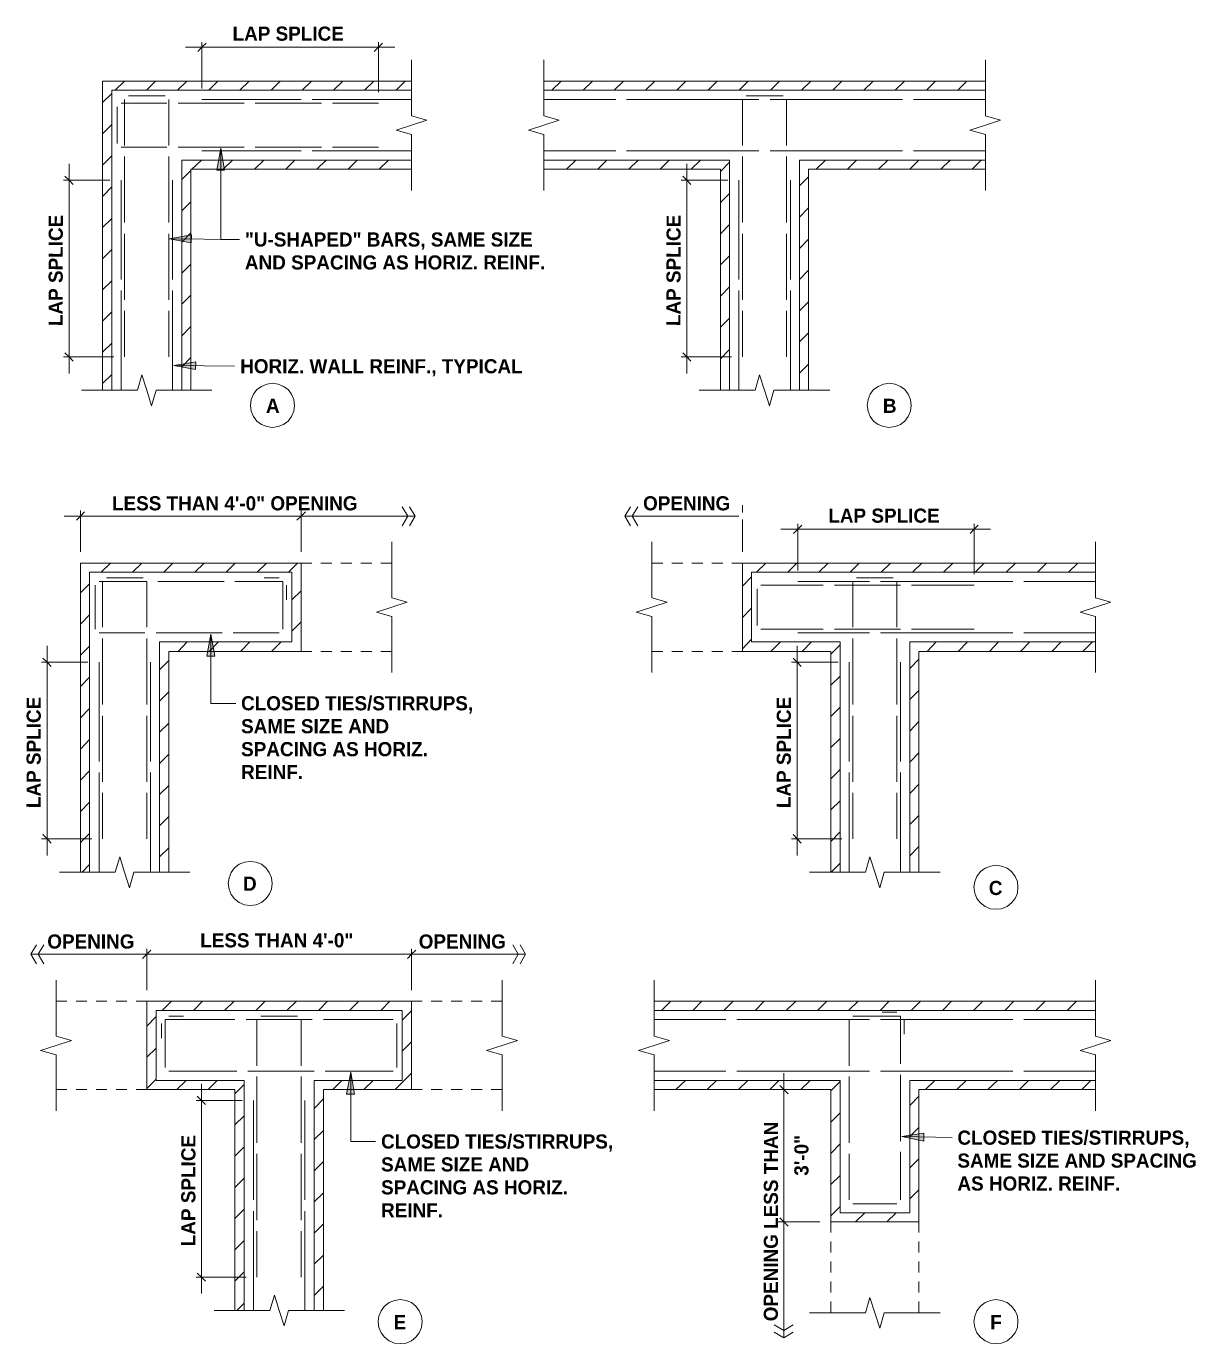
# Model space of a CAD drawing. Header units: inches. Extents: x -16566 to 235, y -92 to 81.
# Drawn here: x 17.32 to 25.08, y 1.71 to 10.44 of the extents above; entities that cross this region are included whole.
import ezdxf

# ---------------------------------------------------------------- set-up
doc = ezdxf.new("R2010")
doc.units = ezdxf.units.IN
doc.header["$MEASUREMENT"] = 0
for name, color, linetype, lineweight in [('A-DETL', 90, 'Continuous', 9), ('A-DETL-GENF', 92, 'Continuous', 9), ('G-ANNO-TEXT', 231, 'Continuous', 9)]:
    doc.layers.add(name, color=color, linetype=linetype, lineweight=lineweight)
doc.styles.add('Century Gothic_B', font='', dxfattribs={"height": 0.09375})
doc.styles.get('Century Gothic_B').set_extended_font_data('Century Gothic', bold=True)

msp = doc.modelspace()

# ---------------------------------------------------------------- hatches: boundary and pattern name
at = {"layer": 'A-DETL-GENF'}
for points in [[(18.58445, 9.49043), (18.63518, 9.49043), (18.60983, 9.63671)], [(18.41282, 9.00871), (18.41477, 9.06155), (18.26845, 9.03589)], [(18.44211, 8.16817), (18.44402, 8.22063), (18.29774, 8.19536)], [(18.51808, 6.26821), (18.57081, 6.26821), (18.54347, 6.41449)], [(19.44466, 3.36187), (19.49732, 3.36187), (19.47197, 3.50819)], [(23.2736, 3.05174), (23.2736, 3.10439), (23.12732, 3.08099)]]:
    msp.add_hatch(color=7, dxfattribs=at).paths.add_polyline_path(points, flags=0)

# ---------------------------------------------------------------- linework, layer by layer
at = {"layer": 'A-DETL'}
for p, q in [((18.48496, 10.3057), (18.48496, 10.34093)), ((18.5123, 10.33327), (18.48496, 10.3057)), ((19.65531, 10.3057), (19.65531, 10.34093)), ((19.68262, 10.33327), (19.65531, 10.3057)), ((18.37575, 10.3057), (19.76457, 10.3057)), ((18.48496, 10.3057), (18.45766, 10.27851)), ((18.48496, 10.03267), (18.48496, 10.3057)), ((19.65531, 10.3057), (19.62801, 10.27851)), ((19.65531, 10.00931), (19.65531, 10.3057)), ((19.87573, 9.95111), (19.87573, 10.22215)), ((20.75349, 9.95111), (20.75349, 10.22215)), ((23.68127, 9.95111), (23.68127, 10.22215)), ((17.8257, 10.08168), (19.87573, 10.08168)), ((19.87573, 10.08168), (17.8257, 10.08168)), ((17.8257, 10.08168), (17.8257, 8.03174)), ((17.8257, 8.03174), (17.8257, 10.08168)), ((17.90957, 10.02118), (17.97003, 10.08168)), ((18.11631, 10.02118), (18.17678, 10.08168)), ((18.32309, 10.02118), (18.38356, 10.08168)), ((18.52984, 10.02118), (18.5903, 10.08168)), ((18.73658, 10.02118), (18.79705, 10.08168)), ((18.94337, 10.02118), (19.00383, 10.08168)), ((19.15011, 10.02118), (19.21253, 10.08168)), ((19.3569, 10.02118), (19.41931, 10.08168)), ((19.56364, 10.02118), (19.62606, 10.08168)), ((19.77234, 10.02118), (19.8328, 10.08168)), ((20.75349, 10.08168), (23.68127, 10.08168)), ((23.68127, 10.08168), (20.75349, 10.08168)), ((20.80614, 10.02118), (20.86661, 10.08168)), ((21.01292, 10.02118), (21.0753, 10.08168)), ((21.21967, 10.02118), (21.28209, 10.08168)), ((21.42641, 10.02118), (21.48883, 10.08168)), ((21.63511, 10.02118), (21.69562, 10.08168)), ((21.8419, 10.02118), (21.90236, 10.08168)), ((22.04864, 10.02118), (22.10911, 10.08168)), ((22.25539, 10.02118), (22.31589, 10.08168)), ((22.46217, 10.02118), (22.52263, 10.08168)), ((22.66891, 10.02118), (22.72942, 10.08168)), ((22.8757, 10.02118), (22.93811, 10.08168)), ((23.08244, 10.02118), (23.14486, 10.08168)), ((23.29118, 10.02118), (23.3516, 10.08168)), ((23.49792, 10.02118), (23.55839, 10.08168)), ((17.8257, 9.93923), (17.88613, 9.99973)), ((19.87573, 10.02118), (17.88613, 10.02118)), ((17.88613, 10.02118), (17.88613, 8.03174)), ((17.88613, 8.03174), (17.88613, 10.02118)), ((17.88613, 10.02118), (19.87573, 10.02118)), ((17.97198, 9.65433), (17.97198, 9.96067)), ((17.99733, 9.98403), (18.24115, 9.98403)), ((18.26458, 9.96067), (18.26458, 9.65433)), ((18.48496, 9.96067), (19.1423, 9.96067)), ((19.21644, 9.96067), (19.87573, 9.96067)), ((23.68127, 10.02118), (20.75349, 10.02118)), ((20.75349, 10.02118), (23.68127, 10.02118)), ((21.22943, 9.96067), (20.75349, 9.96067)), ((22.17933, 9.96067), (21.30158, 9.96067)), ((22.07008, 9.96067), (22.07008, 9.65433)), ((22.33929, 9.98403), (22.09547, 9.98403)), ((23.13123, 9.96067), (22.25347, 9.96067)), ((22.36268, 9.65433), (22.36268, 9.96067)), ((23.68127, 9.96067), (23.20532, 9.96067)), ((17.9232, 9.91204), (17.9232, 9.66811)), ((18.25286, 9.9354), (17.94859, 9.9354)), ((18.76588, 9.9354), (18.327, 9.9354)), ((19.2769, 9.9354), (18.83802, 9.9354)), ((19.65531, 9.9354), (19.35104, 9.9354)), ((19.87573, 9.85114), (19.87573, 9.95111)), ((20.75349, 9.85114), (20.75349, 9.95111)), ((23.68127, 9.85114), (23.68127, 9.95111)), ((17.8257, 9.73245), (17.88613, 9.79295)), ((19.77235, 9.75643), (19.87573, 9.78908)), ((19.97725, 9.82194), (19.87573, 9.85114)), ((19.87573, 9.78908), (19.97725, 9.82194)), ((20.65011, 9.75643), (20.75349, 9.78908)), ((20.85501, 9.82194), (20.75349, 9.85114)), ((20.75349, 9.78908), (20.85501, 9.82194)), ((23.57789, 9.75643), (23.68127, 9.78908)), ((23.78279, 9.82194), (23.68127, 9.85114)), ((23.68127, 9.78908), (23.78279, 9.82194)), ((19.87573, 9.72703), (19.77235, 9.75643)), ((19.87573, 9.62705), (19.87573, 9.72703)), ((20.75349, 9.72703), (20.65011, 9.75643)), ((20.75349, 9.62705), (20.75349, 9.72703)), ((23.68127, 9.72703), (23.57789, 9.75643)), ((23.68127, 9.62705), (23.68127, 9.72703)), ((17.94859, 9.64284), (18.25286, 9.64284)), ((18.327, 9.64284), (18.76588, 9.64284)), ((18.48496, 9.6191), (19.1423, 9.6191)), ((18.60983, 9.63671), (18.58445, 9.49043)), ((18.63518, 9.49043), (18.60983, 9.63671)), ((18.60983, 9.63671), (18.60983, 9.03206)), ((18.83802, 9.64284), (19.2769, 9.64284)), ((19.21644, 9.6191), (19.87573, 9.6191)), ((19.35104, 9.64284), (19.65531, 9.64284)), ((19.87573, 9.35601), (19.87573, 9.62705)), ((20.75349, 9.35601), (20.75349, 9.62705)), ((21.22943, 9.6191), (20.75349, 9.6191)), ((22.17933, 9.6191), (21.30158, 9.6191)), ((23.13123, 9.6191), (22.25347, 9.6191)), ((23.68127, 9.6191), (23.20532, 9.6191)), ((23.68127, 9.35601), (23.68127, 9.62705)), ((17.60333, 8.1429), (17.60333, 9.53332)), ((17.8257, 9.52375), (17.88613, 9.58617)), ((17.97198, 9.1435), (17.97198, 9.58234)), ((18.26458, 9.58234), (18.26458, 9.1435)), ((18.3504, 8.03174), (18.3504, 9.55668)), ((18.3504, 9.55668), (19.87573, 9.55668)), ((19.87573, 9.55668), (18.3504, 9.55668)), ((18.3504, 9.55668), (18.3504, 8.03174)), ((18.41867, 9.49656), (18.48105, 9.55668)), ((18.62542, 9.49656), (18.68784, 9.55668)), ((18.83412, 9.49656), (18.89458, 9.55668)), ((19.0409, 9.49656), (19.10137, 9.55668)), ((19.24765, 9.49656), (19.30811, 9.55668)), ((19.45439, 9.49656), (19.51486, 9.55668)), ((19.66117, 9.49656), (19.72164, 9.55668)), ((20.75349, 9.55668), (21.98427, 9.55668)), ((21.98427, 9.55668), (20.75349, 9.55668)), ((20.90367, 9.49656), (20.96414, 9.55668)), ((21.11042, 9.49656), (21.17088, 9.55668)), ((21.3172, 9.49656), (21.37767, 9.55668)), ((21.52395, 9.49656), (21.58441, 9.55668)), ((21.70144, 8.1429), (21.70144, 9.53332)), ((21.73073, 9.49656), (21.79116, 9.55668)), ((21.9238, 9.48278), (21.98427, 9.54328)), ((21.98427, 9.55668), (21.98427, 8.03174)), ((21.98427, 8.03174), (21.98427, 9.55668)), ((22.07008, 9.58234), (22.07008, 9.1435)), ((22.36268, 9.1435), (22.36268, 9.58234)), ((22.4485, 8.03174), (22.4485, 9.55668)), ((22.4485, 9.55668), (23.68127, 9.55668)), ((23.68127, 9.55668), (22.4485, 9.55668)), ((22.4485, 9.55668), (22.4485, 8.03174)), ((22.5597, 9.49656), (22.62017, 9.55668)), ((22.76645, 9.49656), (22.82691, 9.55668)), ((22.97323, 9.49656), (23.03369, 9.55668)), ((23.17997, 9.49656), (23.24044, 9.55668)), ((23.38672, 9.49656), (23.44722, 9.55668)), ((23.5935, 9.49656), (23.65397, 9.55668)), ((17.57603, 9.45137), (17.60333, 9.42419)), ((18.3504, 9.42802), (18.41086, 9.48852)), ((19.87573, 9.49656), (18.41086, 9.49656)), ((18.41086, 9.49656), (18.41086, 8.03174)), ((18.41086, 8.03174), (18.41086, 9.49656)), ((18.41086, 9.49656), (19.87573, 9.49656)), ((18.58445, 9.49043), (18.63518, 9.49043)), ((21.9238, 9.49656), (20.75349, 9.49656)), ((20.75349, 9.49656), (21.9238, 9.49656)), ((21.67413, 9.45137), (21.70144, 9.42419)), ((21.9238, 8.03174), (21.9238, 9.49656)), ((21.9238, 9.49656), (21.9238, 8.03174)), ((22.4485, 9.38704), (22.50896, 9.44755)), ((23.68127, 9.49656), (22.50896, 9.49656)), ((22.50896, 9.49656), (22.50896, 8.03174)), ((22.50896, 8.03174), (22.50896, 9.49656)), ((22.50896, 9.49656), (23.68127, 9.49656)), ((17.60333, 9.42419), (17.56627, 9.42419)), ((17.60333, 9.42419), (17.63064, 9.397)), ((17.87445, 9.42419), (17.60333, 9.42419)), ((17.8257, 9.31697), (17.88613, 9.37938)), ((17.94859, 9.42419), (17.94859, 8.76478)), ((18.28993, 9.42419), (18.28993, 8.76478)), ((21.70144, 9.42419), (21.66437, 9.42419)), ((21.70144, 9.42419), (21.72874, 9.397)), ((21.97259, 9.42419), (21.70144, 9.42419)), ((22.04669, 9.42419), (22.04669, 8.76478)), ((22.38807, 9.42419), (22.38807, 8.76478)), ((18.3504, 9.22123), (18.41086, 9.28174)), ((21.9238, 9.27599), (21.98427, 9.3365)), ((22.4485, 9.18026), (22.50896, 9.24076)), ((17.8257, 9.11018), (17.88613, 9.17069)), ((21.9238, 9.06921), (21.98427, 9.12971)), ((17.97198, 8.63037), (17.97198, 9.06921)), ((18.26458, 9.06921), (18.26458, 8.63037)), ((18.41477, 9.06155), (18.26845, 9.03589)), ((18.26845, 9.03589), (18.41282, 9.00871)), ((18.73463, 9.03206), (18.26845, 9.03589)), ((18.3504, 9.01445), (18.41086, 9.07495)), ((18.41282, 9.00871), (18.41477, 9.06155)), ((18.60983, 9.03206), (18.73463, 9.03206)), ((22.07008, 9.06921), (22.07008, 8.63037)), ((22.36268, 8.63037), (22.36268, 9.06921)), ((22.4485, 8.97156), (22.50896, 9.03398)), ((17.8257, 8.9034), (17.88613, 8.9639)), ((21.9238, 8.86243), (21.98427, 8.92293)), ((18.3504, 8.80767), (18.41086, 8.86817)), ((22.4485, 8.76478), (22.50896, 8.8272)), ((17.8257, 8.69662), (17.88613, 8.75712)), ((17.94859, 8.69279), (17.94859, 8.03174)), ((18.28993, 8.69279), (18.28993, 8.03174)), ((18.3504, 8.60127), (18.41086, 8.66139)), ((21.9238, 8.65564), (21.98427, 8.71615)), ((22.04669, 8.69279), (22.04669, 8.03174)), ((22.38807, 8.69279), (22.38807, 8.03174)), ((22.4485, 8.55799), (22.50896, 8.6185)), ((17.8257, 8.48983), (17.88613, 8.55034)), ((17.97198, 8.25203), (17.97198, 8.55799)), ((18.26458, 8.55799), (18.26458, 8.25203)), ((21.9238, 8.44886), (21.98427, 8.50936)), ((22.07008, 8.55799), (22.07008, 8.25203)), ((22.36268, 8.25203), (22.36268, 8.55799)), ((18.3504, 8.39257), (18.41086, 8.45499)), ((22.4485, 8.35159), (22.50896, 8.41171)), ((17.8257, 8.28305), (17.88613, 8.34355)), ((21.9238, 8.24016), (21.98427, 8.30258)), ((17.60333, 8.25203), (17.56627, 8.25203)), ((17.57603, 8.27922), (17.60333, 8.25203)), ((17.60333, 8.25203), (17.63064, 8.22446)), ((17.8998, 8.25203), (17.60333, 8.25203)), ((18.44402, 8.22063), (18.29774, 8.19536)), ((18.3504, 8.18578), (18.41086, 8.2482)), ((18.44207, 8.16817), (18.44402, 8.22063)), ((21.70144, 8.25203), (21.66437, 8.25203)), ((21.67413, 8.27922), (21.70144, 8.25203)), ((21.70144, 8.25203), (21.72874, 8.22446)), ((21.99794, 8.25203), (21.70144, 8.25203)), ((17.8257, 8.07627), (17.88613, 8.13677)), ((18.08542, 8.13326), (18.05623, 8.03174)), ((18.11828, 8.03174), (18.08542, 8.13326)), ((18.29774, 8.19536), (18.44207, 8.16817)), ((18.29774, 8.19536), (18.70151, 8.19153)), ((22.18352, 8.13326), (22.15433, 8.03174)), ((22.21638, 8.03174), (22.18352, 8.13326)), ((22.4485, 8.14481), (22.50896, 8.20493)), ((18.879, 8.05674), (18.84974, 8.03529)), ((18.91411, 8.07244), (18.879, 8.05674)), ((18.95309, 8.07818), (18.91411, 8.07244)), ((18.99016, 8.07244), (18.95309, 8.07818)), ((19.02528, 8.05674), (18.99016, 8.07244)), ((19.05649, 8.03529), (19.02528, 8.05674)), ((22.97128, 8.05674), (22.94007, 8.03529)), ((23.00635, 8.07244), (22.97128, 8.05674)), ((23.04342, 8.07818), (23.00635, 8.07244)), ((23.08244, 8.07244), (23.04342, 8.07818)), ((23.11756, 8.05674), (23.08244, 8.07244)), ((23.14681, 8.03529), (23.11756, 8.05674)), ((17.95625, 8.03174), (17.68521, 8.03174)), ((18.05623, 8.03174), (17.95625, 8.03174)), ((18.15094, 7.92836), (18.11828, 8.03174)), ((18.18034, 8.03174), (18.15094, 7.92836)), ((18.28031, 8.03174), (18.18034, 8.03174)), ((18.55135, 8.03174), (18.28031, 8.03174)), ((18.81072, 7.96904), (18.80681, 7.92999)), ((18.82631, 8.00427), (18.81072, 7.96904)), ((18.84974, 8.03529), (18.82631, 8.00427)), ((19.07988, 8.00427), (19.05649, 8.03529)), ((19.09355, 7.96904), (19.07988, 8.00427)), ((19.09941, 7.92999), (19.09355, 7.96904)), ((22.05435, 8.03174), (21.78331, 8.03174)), ((22.15433, 8.03174), (22.05435, 8.03174)), ((22.24904, 7.92836), (22.21638, 8.03174)), ((22.27844, 8.03174), (22.24904, 7.92836)), ((22.37841, 8.03174), (22.27844, 8.03174)), ((22.64945, 8.03174), (22.37841, 8.03174)), ((22.903, 7.96904), (22.89714, 7.92999)), ((22.91663, 8.00427), (22.903, 7.96904)), ((22.94007, 8.03529), (22.91663, 8.00427)), ((23.17021, 8.00427), (23.14681, 8.03529)), ((23.18583, 7.96904), (23.17021, 8.00427)), ((23.18974, 7.92999), (23.18583, 7.96904)), ((18.80681, 7.92999), (18.81072, 7.89284)), ((18.81072, 7.89284), (18.82631, 7.85799)), ((19.07988, 7.85799), (19.09355, 7.89284)), ((19.09355, 7.89284), (19.09941, 7.92999)), ((22.89714, 7.92999), (22.903, 7.89284)), ((22.903, 7.89284), (22.91663, 7.85799)), ((23.17021, 7.85799), (23.18583, 7.89284)), ((23.18583, 7.89284), (23.18974, 7.92999)), ((18.82631, 7.85799), (18.84974, 7.82659)), ((18.84974, 7.82659), (18.879, 7.80515)), ((18.879, 7.80515), (18.91411, 7.78983)), ((18.91411, 7.78983), (18.95309, 7.78371)), ((18.95309, 7.78371), (18.99016, 7.78983)), ((18.99016, 7.78983), (19.02528, 7.80515)), ((19.02528, 7.80515), (19.05649, 7.82659)), ((19.05649, 7.82659), (19.07988, 7.85799)), ((22.91663, 7.85799), (22.94007, 7.82659)), ((22.94007, 7.82659), (22.97128, 7.80515)), ((22.97128, 7.80515), (23.00635, 7.78983)), ((23.00635, 7.78983), (23.04342, 7.78371)), ((23.04342, 7.78371), (23.08244, 7.78983)), ((23.08244, 7.78983), (23.11756, 7.80515)), ((23.11756, 7.80515), (23.14681, 7.82659)), ((23.14681, 7.82659), (23.17021, 7.85799)), ((19.81331, 7.25909), (19.85038, 7.19671)), ((19.86206, 7.25909), (19.89913, 7.19671)), ((21.28986, 7.19671), (21.32693, 7.25909)), ((21.37571, 7.25909), (21.33865, 7.19671)), ((22.07008, 7.22007), (22.07008, 7.26885)), ((17.57017, 7.19671), (19.2535, 7.19671)), ((17.67939, 7.19671), (17.65208, 7.16937)), ((17.67939, 7.19671), (17.67939, 7.23374)), ((17.70673, 7.22397), (17.67939, 7.19671)), ((17.67939, 6.95872), (17.67939, 7.19671)), ((19.1423, 7.19671), (19.115, 7.16937)), ((19.1423, 7.23374), (19.1423, 7.19671)), ((19.17156, 7.22397), (19.1423, 7.19671)), ((19.1423, 7.19671), (19.89913, 7.19671)), ((19.1423, 7.19671), (19.1423, 6.95872)), ((19.85038, 7.19671), (19.81331, 7.1323)), ((19.89913, 7.19671), (19.86206, 7.1323)), ((22.04669, 7.19671), (21.28986, 7.19671)), ((21.28986, 7.19671), (21.32693, 7.1323)), ((21.33865, 7.19671), (21.37571, 7.1323)), ((22.07008, 6.95872), (22.07008, 7.17327)), ((22.32562, 7.1089), (23.71639, 7.1089)), ((22.43682, 7.1089), (22.40952, 7.0816)), ((22.43682, 7.1089), (22.43682, 7.14597)), ((22.46412, 7.13621), (22.43682, 7.1089)), ((22.43682, 6.83583), (22.43682, 7.1089)), ((23.60714, 7.1089), (23.57983, 7.0816)), ((23.60714, 7.1089), (23.60714, 7.14597)), ((23.63444, 7.13621), (23.60714, 7.1089)), ((23.60714, 6.81244), (23.60714, 7.1089)), ((19.74504, 6.75405), (19.74504, 7.02509)), ((21.46934, 6.75405), (21.46934, 7.02509)), ((24.41275, 6.75405), (24.41275, 7.02509)), ((19.1423, 6.88462), (17.67939, 6.88462)), ((17.67939, 6.88462), (17.67939, 4.83487)), ((17.67939, 4.83487), (17.67939, 6.88462)), ((17.67939, 6.88462), (19.1423, 6.88462)), ((19.08184, 6.82412), (17.73985, 6.82412)), ((17.73985, 6.82412), (17.73985, 4.83487)), ((17.73985, 4.83487), (17.73985, 6.82412)), ((17.73985, 6.82412), (19.08184, 6.82412)), ((17.81594, 6.82412), (17.87836, 6.88462)), ((18.02464, 6.82412), (18.0851, 6.88462)), ((18.23138, 6.82412), (18.29189, 6.88462)), ((18.43817, 6.82412), (18.49863, 6.88462)), ((18.64491, 6.82412), (18.70538, 6.88462)), ((18.85169, 6.82412), (18.91216, 6.88462)), ((19.05844, 6.82412), (19.1189, 6.88462)), ((19.08184, 6.36184), (19.08184, 6.82412)), ((19.08184, 6.82412), (19.08184, 6.36184)), ((19.1423, 6.29942), (19.1423, 6.88462)), ((19.1423, 6.88462), (19.1423, 6.29942)), ((19.1423, 6.88462), (19.21448, 6.88462)), ((19.273, 6.88462), (19.34713, 6.88462)), ((19.40564, 6.88462), (19.47974, 6.88462)), ((19.53829, 6.88462), (19.61239, 6.88462)), ((19.6709, 6.88462), (19.74504, 6.88462)), ((21.54152, 6.88462), (21.46934, 6.88462)), ((21.67413, 6.88462), (21.60195, 6.88462)), ((21.80678, 6.88462), (21.7346, 6.88462)), ((21.93943, 6.88462), (21.86725, 6.88462)), ((22.07008, 6.88462), (21.99989, 6.88462)), ((22.07008, 6.29942), (22.07008, 6.88462)), ((22.07008, 6.88462), (24.41275, 6.88462)), ((24.41275, 6.88462), (22.07008, 6.88462)), ((22.07008, 6.88462), (22.07008, 6.29942)), ((24.41275, 6.82412), (22.13059, 6.82412)), ((22.13059, 6.82412), (22.13059, 6.36184)), ((22.13059, 6.36184), (22.13059, 6.82412)), ((22.13059, 6.82412), (24.41275, 6.82412)), ((22.16375, 6.82412), (22.22421, 6.88462)), ((22.37049, 6.82412), (22.43096, 6.88462)), ((22.57724, 6.82412), (22.6377, 6.88462)), ((22.78402, 6.82412), (22.84449, 6.88462)), ((22.99077, 6.82412), (23.05123, 6.88462)), ((23.19755, 6.82412), (23.25993, 6.88462)), ((23.4043, 6.82412), (23.46671, 6.88462)), ((23.61299, 6.82412), (23.67346, 6.88462)), ((23.81974, 6.82412), (23.88024, 6.88462)), ((24.02652, 6.82412), (24.08699, 6.88462)), ((24.23327, 6.82412), (24.29373, 6.88462)), ((17.67939, 6.6876), (17.73985, 6.74807)), ((17.77692, 6.7383), (17.77692, 6.44574)), ((18.11826, 6.76365), (17.80227, 6.76365)), ((17.8257, 6.45937), (17.8257, 6.76365)), ((17.85105, 6.78709), (18.09487, 6.78709)), ((18.11826, 6.76365), (18.11826, 6.45937)), ((18.63128, 6.76365), (18.1924, 6.76365)), ((19.02137, 6.76365), (18.70342, 6.76365)), ((18.99602, 6.78709), (18.89849, 6.78709)), ((19.02137, 6.44574), (19.02137, 6.76365)), ((19.04481, 6.64077), (19.04481, 6.7383)), ((19.74504, 6.65408), (19.74504, 6.75405)), ((21.46934, 6.65408), (21.46934, 6.75405)), ((22.07008, 6.73244), (22.13059, 6.79291)), ((22.6065, 6.7383), (22.19301, 6.7383)), ((22.43682, 6.76365), (22.91273, 6.76365)), ((23.11951, 6.7383), (22.68063, 6.7383)), ((22.80156, 6.76365), (22.80156, 6.45937)), ((23.07076, 6.78709), (22.82691, 6.78709)), ((22.98491, 6.76365), (23.86267, 6.76365)), ((23.09416, 6.45937), (23.09416, 6.76365)), ((23.60714, 6.7383), (23.19165, 6.7383)), ((23.9368, 6.76365), (24.41275, 6.76365)), ((24.41275, 6.65408), (24.41275, 6.75405)), ((19.08184, 6.64077), (19.1423, 6.70123)), ((19.84656, 6.62488), (19.74504, 6.65408)), ((21.57086, 6.62488), (21.46934, 6.65408)), ((22.16762, 6.7149), (22.16762, 6.47109)), ((24.51427, 6.62488), (24.41275, 6.65408)), ((19.64166, 6.55937), (19.74504, 6.59202)), ((19.74504, 6.52996), (19.64166, 6.55937)), ((19.74504, 6.59202), (19.84656, 6.62488)), ((21.36596, 6.55937), (21.46934, 6.59202)), ((21.46934, 6.52996), (21.36596, 6.55937)), ((21.46934, 6.59202), (21.57086, 6.62488)), ((22.07008, 6.52374), (22.13059, 6.58616)), ((24.30937, 6.55937), (24.41275, 6.59202)), ((24.41275, 6.52996), (24.30937, 6.55937)), ((24.41275, 6.59202), (24.51427, 6.62488)), ((17.67939, 6.48082), (17.73985, 6.54128)), ((19.08184, 6.43402), (19.1423, 6.49449)), ((19.74504, 6.42999), (19.74504, 6.52996)), ((21.46934, 6.42999), (21.46934, 6.52996)), ((24.41275, 6.42999), (24.41275, 6.52996)), ((17.80227, 6.42231), (18.10658, 6.42231)), ((17.8257, 5.94636), (17.8257, 6.38524)), ((18.11826, 6.38524), (18.11826, 5.94636)), ((18.18068, 6.42231), (18.61956, 6.42231)), ((18.54347, 6.41449), (18.51812, 6.26821)), ((18.57081, 6.26821), (18.54347, 6.41449)), ((18.54347, 6.41449), (18.54347, 5.95417)), ((18.69174, 6.42231), (18.99602, 6.42231)), ((19.74504, 6.15895), (19.74504, 6.42999)), ((21.46934, 6.15895), (21.46934, 6.42999)), ((22.07008, 6.317), (22.13059, 6.37942)), ((22.19301, 6.44574), (22.6065, 6.44574)), ((22.43682, 6.42231), (22.91273, 6.42231)), ((22.68063, 6.44574), (23.11951, 6.44574)), ((22.80156, 6.38524), (22.80156, 5.94636)), ((22.98491, 6.42231), (23.86267, 6.42231)), ((23.09416, 5.94636), (23.09416, 6.38524)), ((23.19165, 6.44574), (23.60714, 6.44574)), ((23.9368, 6.42231), (24.41275, 6.42231)), ((24.41275, 6.15895), (24.41275, 6.42999)), ((17.45702, 4.94576), (17.45702, 6.33649)), ((17.67939, 6.27407), (17.73985, 6.33454)), ((18.20412, 4.83487), (18.20412, 6.36184)), ((18.20412, 6.36184), (19.08184, 6.36184)), ((19.08184, 6.36184), (18.20412, 6.36184)), ((18.20412, 6.36184), (18.20412, 4.83487)), ((19.1423, 6.29942), (18.26458, 6.29942)), ((18.26458, 6.29942), (18.26458, 4.83487)), ((18.26458, 4.83487), (18.26458, 6.29942)), ((18.26458, 6.29942), (19.1423, 6.29942)), ((18.327, 6.29942), (18.38743, 6.36184)), ((18.53374, 6.29942), (18.59421, 6.36184)), ((18.74049, 6.29942), (18.80291, 6.36184)), ((18.94727, 6.29942), (19.00969, 6.36184)), ((19.1423, 6.29942), (19.21448, 6.29942)), ((19.273, 6.29942), (19.34713, 6.29942)), ((19.40564, 6.29942), (19.47974, 6.29942)), ((19.53829, 6.29942), (19.61239, 6.29942)), ((19.6709, 6.29942), (19.74504, 6.29942)), ((21.54152, 6.29942), (21.46934, 6.29942)), ((21.67413, 6.29942), (21.60195, 6.29942)), ((21.80678, 6.29942), (21.7346, 6.29942)), ((21.93943, 6.29942), (21.86725, 6.29942)), ((22.07008, 6.29942), (21.99989, 6.29942)), ((22.65528, 6.29942), (22.07008, 6.29942)), ((22.07008, 6.29942), (22.65528, 6.29942)), ((22.13059, 6.36184), (22.7177, 6.36184)), ((22.7177, 6.36184), (22.13059, 6.36184)), ((22.25929, 6.29942), (22.32175, 6.36184)), ((22.43291, 4.94576), (22.43291, 6.33649)), ((22.46607, 6.29942), (22.52849, 6.36184)), ((22.65528, 6.28188), (22.7177, 6.34235)), ((22.65528, 4.83487), (22.65528, 6.29942)), ((22.65528, 6.29942), (22.65528, 4.83487)), ((22.7177, 6.36184), (22.7177, 4.83487)), ((22.7177, 4.83487), (22.7177, 6.36184)), ((23.17997, 4.83487), (23.17997, 6.36184)), ((23.17997, 6.36184), (24.41275, 6.36184)), ((24.41275, 6.36184), (23.17997, 6.36184)), ((23.17997, 6.36184), (23.17997, 4.83487)), ((24.41275, 6.29942), (23.24044, 6.29942)), ((23.24044, 6.29942), (23.24044, 4.83487)), ((23.24044, 4.83487), (23.24044, 6.29942)), ((23.24044, 6.29942), (24.41275, 6.29942)), ((23.29505, 6.29942), (23.35551, 6.36184)), ((23.50183, 6.29942), (23.56229, 6.36184)), ((23.70857, 6.29942), (23.76904, 6.36184)), ((23.91536, 6.29942), (23.97578, 6.36184)), ((24.1221, 6.29942), (24.18452, 6.36184)), ((24.32885, 6.29942), (24.39127, 6.36184)), ((17.45702, 6.22728), (17.41999, 6.22728)), ((17.42971, 6.25454), (17.45702, 6.22728)), ((17.45702, 6.22728), (17.48436, 6.19994)), ((17.72817, 6.22728), (17.45702, 6.22728)), ((17.80227, 6.22728), (17.80227, 5.56798)), ((18.14361, 6.22728), (18.14361, 5.56798)), ((18.20412, 6.17654), (18.26458, 6.23896)), ((18.51812, 6.26821), (18.57081, 6.26821)), ((22.43291, 6.22728), (22.39584, 6.22728)), ((22.40561, 6.25454), (22.43291, 6.22728)), ((22.43291, 6.22728), (22.46022, 6.19994)), ((22.70403, 6.22728), (22.43291, 6.22728)), ((22.77816, 6.22728), (22.77816, 5.56798)), ((23.11951, 6.22728), (23.11951, 5.56798)), ((23.17997, 6.1863), (23.24044, 6.24677)), ((17.67939, 6.06733), (17.73985, 6.12775)), ((22.65528, 6.0751), (22.7177, 6.13557)), ((18.20412, 5.96979), (18.26458, 6.03026)), ((23.17997, 5.97952), (23.24044, 6.03999)), ((18.54347, 5.95417), (18.70928, 5.95417)), ((17.67939, 5.85859), (17.73985, 5.92101)), ((17.8257, 5.43338), (17.8257, 5.87226)), ((18.11826, 5.87226), (18.11826, 5.43338)), ((22.65528, 5.86836), (22.7177, 5.92882)), ((22.80156, 5.87226), (22.80156, 5.43338)), ((23.09416, 5.43338), (23.09416, 5.87226)), ((18.20412, 5.76301), (18.26458, 5.82348)), ((23.17997, 5.77082), (23.24044, 5.83324)), ((17.67939, 5.65185), (17.73985, 5.71426)), ((22.65528, 5.66161), (22.7177, 5.72208)), ((18.20412, 5.55627), (18.26458, 5.61673)), ((23.17997, 5.56408), (23.24044, 5.6265)), ((17.67939, 5.44506), (17.73985, 5.50748)), ((22.65528, 5.45483), (22.7177, 5.51529)), ((17.80227, 5.4958), (17.80227, 4.83487)), ((18.14361, 5.4958), (18.14361, 4.83487)), ((22.77816, 5.4958), (22.77816, 4.83487)), ((23.11951, 5.4958), (23.11951, 4.83487)), ((23.17997, 5.35729), (23.24044, 5.41776)), ((17.8257, 5.05692), (17.8257, 5.3612)), ((18.11826, 5.3612), (18.11826, 5.05692)), ((18.20412, 5.34952), (18.26458, 5.40999)), ((22.80156, 5.3612), (22.80156, 5.05692)), ((23.09416, 5.05692), (23.09416, 5.3612)), ((17.67939, 5.23832), (17.73985, 5.29878)), ((22.65528, 5.24808), (22.7177, 5.30855)), ((18.20412, 5.14274), (18.26458, 5.2032)), ((23.17997, 5.15055), (23.24044, 5.21101)), ((17.42971, 5.08423), (17.45702, 5.05692)), ((17.67939, 5.03157), (17.73985, 5.09204)), ((22.40561, 5.08423), (22.43291, 5.05692)), ((22.65528, 5.03935), (22.7177, 5.1018)), ((17.45702, 5.05692), (17.41999, 5.05692)), ((17.45702, 5.05692), (17.48436, 5.02767)), ((17.75352, 5.05692), (17.45702, 5.05692)), ((18.20412, 4.93599), (18.26458, 4.99646)), ((22.43291, 5.05692), (22.39584, 5.05692)), ((22.43291, 5.05692), (22.46022, 5.02767)), ((22.72942, 5.05692), (22.43291, 5.05692)), ((23.17997, 4.9438), (23.24044, 5.00427)), ((17.93914, 4.93639), (17.90995, 4.83487)), ((17.972, 4.83487), (17.93914, 4.93639)), ((18.76779, 4.90088), (18.73272, 4.88721)), ((18.80486, 4.90674), (18.76779, 4.90088)), ((18.84388, 4.90088), (18.80486, 4.90674)), ((18.879, 4.88721), (18.84388, 4.90088)), ((22.65755, 4.83487), (22.7177, 4.89502)), ((22.915, 4.93639), (22.8858, 4.83487)), ((22.94786, 4.83487), (22.915, 4.93639)), ((17.80997, 4.83487), (17.53893, 4.83487)), ((17.68946, 4.83487), (17.73985, 4.88529)), ((17.90995, 4.83487), (17.80997, 4.83487)), ((18.00466, 4.73149), (17.972, 4.83487)), ((18.03406, 4.83487), (18.00466, 4.73149)), ((18.13403, 4.83487), (18.03406, 4.83487)), ((18.40507, 4.83487), (18.13403, 4.83487)), ((18.67807, 4.8326), (18.66444, 4.79749)), ((18.70151, 4.86381), (18.67807, 4.8326)), ((18.73272, 4.88721), (18.70151, 4.86381)), ((18.90825, 4.86381), (18.879, 4.88721)), ((18.93165, 4.8326), (18.90825, 4.86381)), ((18.94727, 4.79749), (18.93165, 4.8326)), ((22.78583, 4.83487), (22.51479, 4.83487)), ((22.8858, 4.83487), (22.78583, 4.83487)), ((22.98051, 4.73149), (22.94786, 4.83487)), ((23.00992, 4.83487), (22.98051, 4.73149)), ((23.10989, 4.83487), (23.00992, 4.83487)), ((23.38093, 4.83487), (23.10989, 4.83487)), ((23.62471, 4.80725), (23.61104, 4.77214)), ((23.64811, 4.83846), (23.62471, 4.80725)), ((23.67932, 4.86186), (23.64811, 4.83846)), ((23.71443, 4.87553), (23.67932, 4.86186)), ((23.7515, 4.88139), (23.71443, 4.87553)), ((23.78857, 4.87553), (23.7515, 4.88139)), ((23.8256, 4.86186), (23.78857, 4.87553)), ((23.85485, 4.83846), (23.8256, 4.86186)), ((23.87829, 4.80725), (23.85485, 4.83846)), ((23.89388, 4.77214), (23.87829, 4.80725)), ((18.66444, 4.79749), (18.65858, 4.76042)), ((18.65858, 4.76042), (18.66444, 4.72144)), ((18.66444, 4.72144), (18.67807, 4.68632)), ((18.93165, 4.68632), (18.94727, 4.72144)), ((18.95118, 4.76042), (18.94727, 4.79749)), ((18.94727, 4.72144), (18.95118, 4.76042)), ((23.61104, 4.77214), (23.60518, 4.73507)), ((23.60518, 4.73507), (23.61104, 4.69609)), ((23.89778, 4.73507), (23.89388, 4.77214)), ((23.89388, 4.69609), (23.89778, 4.73507)), ((18.67807, 4.68632), (18.70151, 4.65707)), ((18.70151, 4.65707), (18.73272, 4.63367)), ((18.73272, 4.63367), (18.76779, 4.61804)), ((18.84388, 4.61804), (18.879, 4.63367)), ((18.879, 4.63367), (18.90825, 4.65707)), ((18.90825, 4.65707), (18.93165, 4.68632)), ((23.61104, 4.69609), (23.62471, 4.66097)), ((23.62471, 4.66097), (23.64811, 4.63172)), ((23.64811, 4.63172), (23.67932, 4.60828)), ((23.8256, 4.60828), (23.85485, 4.63172)), ((23.85485, 4.63172), (23.87829, 4.66097)), ((23.87829, 4.66097), (23.89388, 4.69609)), ((18.76779, 4.61804), (18.80486, 4.61414)), ((18.80486, 4.61414), (18.84388, 4.61804)), ((23.67932, 4.60828), (23.71443, 4.59269)), ((23.71443, 4.59269), (23.7515, 4.58879)), ((23.7515, 4.58879), (23.78857, 4.59269)), ((23.78857, 4.59269), (23.8256, 4.60828)), ((17.38683, 4.35275), (17.34976, 4.29037)), ((18.11826, 4.29037), (17.34976, 4.29037)), ((17.34976, 4.29037), (17.38683, 4.22596)), ((17.43557, 4.35275), (17.3985, 4.29037)), ((17.3985, 4.29037), (17.43557, 4.22596)), ((18.00905, 4.29037), (19.98494, 4.29037)), ((18.11826, 4.29037), (18.09096, 4.26303)), ((18.11826, 4.3274), (18.11826, 4.29037)), ((18.14557, 4.31767), (18.11826, 4.29037)), ((18.11826, 4.29037), (18.11826, 4.05238)), ((19.87573, 4.29037), (19.84843, 4.26303)), ((19.87573, 4.3274), (19.87573, 4.29037)), ((19.90303, 4.31767), (19.87573, 4.29037)), ((19.87573, 4.29037), (20.6306, 4.29037)), ((19.87573, 4.29037), (19.87573, 4.05238)), ((20.5467, 4.35275), (20.58182, 4.29037)), ((20.58182, 4.29037), (20.5467, 4.22596)), ((20.6306, 4.29037), (20.59549, 4.35275)), ((20.6306, 4.29037), (20.59549, 4.22596)), ((17.51752, 3.84771), (17.51752, 4.11875)), ((20.47651, 3.84771), (20.47651, 4.11875)), ((21.48493, 3.84771), (21.48493, 4.11875)), ((24.41275, 3.84771), (24.41275, 4.11875)), ((17.58966, 3.97828), (17.51752, 3.97828)), ((17.72231, 3.97828), (17.65013, 3.97828)), ((17.85496, 3.97828), (17.78278, 3.97828)), ((17.98757, 3.97828), (17.91542, 3.97828)), ((18.11826, 3.97828), (18.04807, 3.97828)), ((18.11826, 3.97828), (19.87573, 3.97828)), ((19.87573, 3.97828), (18.11826, 3.97828)), ((18.11826, 3.39308), (18.11826, 3.97828)), ((18.11826, 3.97828), (18.11826, 3.39308)), ((18.22166, 3.91778), (18.28212, 3.97828)), ((18.4284, 3.91778), (18.48887, 3.97828)), ((18.63518, 3.91778), (18.6976, 3.97828)), ((18.84193, 3.91778), (18.90435, 3.97828)), ((19.04867, 3.91778), (19.11113, 3.97828)), ((19.25741, 3.91778), (19.31788, 3.97828)), ((19.46416, 3.91778), (19.52462, 3.97828)), ((19.6709, 3.91778), (19.7314, 3.97828)), ((19.87573, 3.97828), (19.87573, 3.39308)), ((19.87573, 3.39308), (19.87573, 3.97828)), ((19.87573, 3.97828), (19.94596, 3.97828)), ((20.00447, 3.97828), (20.07857, 3.97828)), ((20.13712, 3.97828), (20.21122, 3.97828)), ((20.26973, 3.97828), (20.34386, 3.97828)), ((20.40238, 3.97828), (20.47651, 3.97828)), ((21.48493, 3.97828), (24.41275, 3.97828)), ((24.41275, 3.97828), (21.48493, 3.97828)), ((21.53371, 3.91778), (21.59418, 3.97828)), ((21.74046, 3.91778), (21.80092, 3.97828)), ((21.9472, 3.91778), (22.0077, 3.97828)), ((22.15398, 3.91778), (22.21445, 3.97828)), ((22.36073, 3.91778), (22.42315, 3.97828)), ((22.56747, 3.91778), (22.62993, 3.97828)), ((22.77426, 3.91778), (22.83668, 3.97828)), ((22.98296, 3.91778), (23.04342, 3.97828)), ((23.18974, 3.91778), (23.2502, 3.97828)), ((23.39648, 3.91778), (23.45695, 3.97828)), ((23.60327, 3.91778), (23.66369, 3.97828)), ((23.81001, 3.91778), (23.87048, 3.97828)), ((24.01676, 3.91778), (24.07722, 3.97828)), ((24.22354, 3.91778), (24.28596, 3.97828)), ((17.51752, 3.74774), (17.51752, 3.84771)), ((18.11826, 3.81442), (18.18068, 3.87684)), ((19.81331, 3.91778), (18.18068, 3.91778)), ((18.18068, 3.91778), (18.18068, 3.45355)), ((18.18068, 3.45355), (18.18068, 3.91778)), ((18.18068, 3.91778), (19.81331, 3.91778)), ((18.24115, 3.5394), (18.24115, 3.85731)), ((18.24115, 3.85731), (18.70342, 3.85731)), ((18.36208, 3.88075), (18.26458, 3.88075)), ((18.77756, 3.85731), (19.21644, 3.85731)), ((18.84974, 3.85731), (18.84974, 3.55108)), ((19.1189, 3.88075), (18.87509, 3.88075)), ((19.1423, 3.55108), (19.1423, 3.85731)), ((19.29053, 3.85731), (19.75285, 3.85731)), ((19.81331, 3.45355), (19.81331, 3.91778)), ((19.81331, 3.91778), (19.81331, 3.45355)), ((19.81331, 3.85344), (19.87573, 3.91586)), ((20.47651, 3.74774), (20.47651, 3.84771)), ((24.41275, 3.91778), (21.48493, 3.91778)), ((21.48493, 3.91778), (24.41275, 3.91778)), ((21.96087, 3.85731), (21.48493, 3.85731)), ((21.48493, 3.74774), (21.48493, 3.84771)), ((22.91273, 3.85731), (22.03305, 3.85731)), ((22.77816, 3.55108), (22.77816, 3.85731)), ((22.80156, 3.88075), (23.11951, 3.88075)), ((23.86267, 3.85731), (22.98491, 3.85731)), ((23.09416, 3.9061), (22.99663, 3.9061)), ((23.11951, 3.88075), (23.11951, 3.56475)), ((23.14291, 3.75982), (23.14291, 3.85731)), ((24.41275, 3.85731), (23.9368, 3.85731)), ((24.41275, 3.74774), (24.41275, 3.84771)), ((18.2158, 3.83196), (18.2158, 3.73443)), ((19.7782, 3.83196), (19.7782, 3.5394)), ((17.41414, 3.65303), (17.51752, 3.68568)), ((17.61904, 3.71854), (17.51752, 3.74774)), ((17.51752, 3.68568), (17.61904, 3.71854)), ((19.81331, 3.64666), (19.87573, 3.70908)), ((20.37314, 3.65303), (20.47651, 3.68568)), ((20.57803, 3.71854), (20.47651, 3.74774)), ((20.47651, 3.68568), (20.57803, 3.71854)), ((21.38155, 3.65303), (21.48493, 3.68568)), ((21.58645, 3.71854), (21.48493, 3.74774)), ((21.48493, 3.68568), (21.58645, 3.71854)), ((24.30937, 3.65303), (24.41275, 3.68568)), ((24.51427, 3.71854), (24.41275, 3.74774)), ((24.41275, 3.68568), (24.51427, 3.71854)), ((17.51752, 3.62362), (17.41414, 3.65303)), ((17.51752, 3.52365), (17.51752, 3.62362)), ((18.11826, 3.60768), (18.18068, 3.6681)), ((20.47651, 3.62362), (20.37314, 3.65303)), ((20.47651, 3.52365), (20.47651, 3.62362)), ((21.48493, 3.62362), (21.38155, 3.65303)), ((21.48493, 3.52365), (21.48493, 3.62362)), ((24.41275, 3.62362), (24.30937, 3.65303)), ((24.41275, 3.52365), (24.41275, 3.62362)), ((17.51752, 3.25261), (17.51752, 3.52365)), ((18.71709, 3.51597), (18.26458, 3.51597)), ((19.22815, 3.51597), (18.78928, 3.51597)), ((19.75285, 3.51597), (19.30225, 3.51597)), ((19.47197, 3.50819), (19.44466, 3.36187)), ((19.49732, 3.36187), (19.47197, 3.50819)), ((19.47197, 3.50819), (19.47197, 3.04783)), ((19.76648, 3.39308), (19.87573, 3.50233)), ((20.47651, 3.25261), (20.47651, 3.52365)), ((21.48493, 3.25261), (21.48493, 3.52365)), ((21.96087, 3.51597), (21.48493, 3.51597)), ((22.91273, 3.51597), (22.03305, 3.51597)), ((22.34514, 2.40611), (22.34514, 3.50233)), ((23.86267, 3.51597), (22.98491, 3.51597)), ((24.41275, 3.51597), (23.9368, 3.51597)), ((24.41275, 3.25261), (24.41275, 3.52365)), ((18.11826, 3.40089), (18.18068, 3.46136)), ((18.18068, 3.45355), (18.76588, 3.45355)), ((18.76588, 3.45355), (18.18068, 3.45355)), ((18.31724, 3.39308), (18.37965, 3.45355)), ((18.48105, 2.03942), (18.48105, 3.43015)), ((18.52593, 3.39308), (18.5864, 3.45355)), ((18.70342, 3.36578), (18.76588, 3.42624)), ((18.76588, 3.45355), (18.76588, 1.92853)), ((18.76588, 1.92853), (18.76588, 3.45355)), ((18.84974, 3.4789), (18.84974, 3.04006)), ((19.1423, 3.04006), (19.1423, 3.4789)), ((19.22815, 1.92853), (19.22815, 3.45355)), ((19.22815, 3.45355), (19.81331, 3.45355)), ((19.81331, 3.45355), (19.22815, 3.45355)), ((19.22815, 3.45355), (19.22815, 1.92853)), ((19.35299, 3.39308), (19.41345, 3.45355)), ((19.55973, 3.39308), (19.6202, 3.45355)), ((22.7177, 3.45355), (21.48493, 3.45355)), ((21.48493, 3.45355), (22.7177, 3.45355)), ((21.62929, 3.39308), (21.69171, 3.45355)), ((21.83604, 3.39308), (21.89845, 3.45355)), ((22.04473, 3.39308), (22.10524, 3.45355)), ((22.25152, 3.39308), (22.31198, 3.45355)), ((22.31784, 3.42039), (22.34514, 3.39308)), ((22.45826, 3.39308), (22.51873, 3.45355)), ((22.65528, 3.38531), (22.7177, 3.44574)), ((22.7177, 2.57579), (22.7177, 3.45355)), ((22.7177, 3.45355), (22.7177, 2.57579)), ((22.77816, 3.04006), (22.77816, 3.4789)), ((23.11951, 3.49062), (23.11951, 3.05174)), ((23.17997, 2.57579), (23.17997, 3.45355)), ((23.17997, 3.45355), (24.41275, 3.45355)), ((24.41275, 3.45355), (23.17997, 3.45355)), ((23.17997, 3.45355), (23.17997, 2.57579)), ((23.28532, 3.39308), (23.34578, 3.45355)), ((23.49206, 3.39308), (23.55448, 3.45355)), ((23.69881, 3.39308), (23.76123, 3.45355)), ((23.90755, 3.39308), (23.96801, 3.45355)), ((24.11429, 3.39308), (24.17476, 3.45355)), ((24.32104, 3.39308), (24.3815, 3.45355)), ((17.58966, 3.39308), (17.51752, 3.39308)), ((17.72231, 3.39308), (17.65013, 3.39308)), ((17.85496, 3.39308), (17.78278, 3.39308)), ((17.98757, 3.39308), (17.91542, 3.39308)), ((18.11826, 3.39308), (18.04807, 3.39308)), ((18.70342, 3.39308), (18.11826, 3.39308)), ((18.11826, 3.39308), (18.70342, 3.39308)), ((18.48105, 3.32094), (18.44598, 3.32094)), ((18.45379, 3.34824), (18.48105, 3.32094)), ((18.48105, 3.32094), (18.50839, 3.2936)), ((18.75221, 3.32094), (18.48105, 3.32094)), ((18.70342, 1.92853), (18.70342, 3.39308)), ((18.70342, 3.39308), (18.70342, 1.92853)), ((18.82631, 3.32094), (18.82631, 2.66164)), ((19.16765, 3.32094), (19.16765, 2.66164)), ((19.22815, 3.26825), (19.29053, 3.33066)), ((19.87573, 3.39308), (19.29053, 3.39308)), ((19.29053, 3.39308), (19.29053, 1.92853)), ((19.29053, 1.92853), (19.29053, 3.39308)), ((19.29053, 3.39308), (19.87573, 3.39308)), ((19.44466, 3.36187), (19.49732, 3.36187)), ((19.87573, 3.39308), (19.94596, 3.39308)), ((20.00447, 3.39308), (20.07857, 3.39308)), ((20.13712, 3.39308), (20.21122, 3.39308)), ((20.26973, 3.39308), (20.34386, 3.39308)), ((20.40238, 3.39308), (20.47651, 3.39308)), ((22.65528, 3.39308), (21.48493, 3.39308)), ((21.48493, 3.39308), (22.65528, 3.39308)), ((22.34514, 3.39308), (22.30808, 3.39308)), ((22.34514, 3.39308), (22.37245, 3.36578)), ((22.37831, 3.39308), (22.34514, 3.39308)), ((22.65528, 2.51536), (22.65528, 3.39308)), ((22.65528, 3.39308), (22.65528, 2.51536)), ((23.17997, 3.28778), (23.24044, 3.34824)), ((24.41275, 3.39308), (23.24044, 3.39308)), ((23.24044, 3.39308), (23.24044, 2.51536)), ((23.24044, 2.51536), (23.24044, 3.39308)), ((23.24044, 3.39308), (24.41275, 3.39308)), ((22.65528, 3.17657), (22.7177, 3.23899)), ((18.70342, 3.15903), (18.76588, 3.2195)), ((19.22815, 3.0615), (19.29053, 3.12197)), ((23.2736, 3.10439), (23.12732, 3.08099)), ((23.12732, 3.08099), (23.2736, 3.05174)), ((23.12732, 3.08099), (23.46086, 3.07513)), ((23.17997, 3.08099), (23.24044, 3.14146)), ((23.2736, 3.05174), (23.2736, 3.10439)), ((18.70342, 2.95225), (18.76588, 3.01275)), ((19.47197, 3.04783), (19.63579, 3.04783)), ((22.65528, 2.96983), (22.7177, 3.03225)), ((23.11951, 2.97959), (23.11951, 2.66164)), ((18.84974, 2.96592), (18.84974, 2.52704)), ((19.1423, 2.52704), (19.1423, 2.96592)), ((19.22815, 2.85472), (19.29053, 2.91522)), ((22.77816, 2.66164), (22.77816, 2.96592)), ((23.17997, 2.87425), (23.24044, 2.93471)), ((18.70342, 2.74355), (18.76588, 2.80597)), ((22.65528, 2.76304), (22.7177, 2.82355)), ((23.17997, 2.6675), (23.24044, 2.72797)), ((19.22815, 2.64797), (19.29053, 2.70844)), ((23.09416, 2.63626), (22.80156, 2.63626)), ((18.70342, 2.53681), (18.76588, 2.59923)), ((18.82631, 2.58751), (18.82631, 1.92853)), ((19.16765, 2.58751), (19.16765, 1.92853)), ((22.31784, 2.54263), (22.34514, 2.51536)), ((22.65528, 2.5563), (22.7177, 2.61676)), ((23.17997, 2.57579), (22.7177, 2.57579)), ((22.7177, 2.57579), (23.17997, 2.57579)), ((22.82105, 2.51536), (22.88156, 2.57579)), ((23.02784, 2.51536), (23.09025, 2.57579)), ((18.84974, 2.45486), (18.84974, 2.14863)), ((19.1423, 2.14863), (19.1423, 2.45486)), ((19.22815, 2.44123), (19.29053, 2.50169)), ((22.30808, 2.51536), (22.34514, 2.51536)), ((22.34514, 2.51536), (22.37245, 2.48802)), ((22.34514, 2.51536), (22.34514, 1.74682)), ((22.34514, 2.51536), (22.5831, 2.51536)), ((23.24044, 2.51536), (22.65528, 2.51536)), ((22.65528, 2.51536), (23.24044, 2.51536)), ((22.65528, 2.51536), (22.65528, 2.44513)), ((23.24044, 2.51536), (23.24044, 2.44513)), ((18.70342, 2.33003), (18.76588, 2.39244)), ((22.65528, 2.38467), (22.65528, 2.31249)), ((23.24044, 2.38467), (23.24044, 2.31249)), ((19.22815, 2.23445), (19.29053, 2.29491)), ((22.65528, 2.25202), (22.65528, 2.17984)), ((23.24044, 2.25202), (23.24044, 2.17984)), ((18.48105, 2.14863), (18.44598, 2.14863)), ((18.45379, 2.17593), (18.48105, 2.14863)), ((18.48105, 2.14863), (18.50839, 2.12133)), ((18.77756, 2.14863), (18.48105, 2.14863)), ((18.70342, 2.12328), (18.76588, 2.18375)), ((22.65528, 2.11937), (22.65528, 2.04723)), ((23.24044, 2.11937), (23.24044, 2.04723)), ((18.96509, 2.03005), (18.9359, 1.92853)), ((18.99795, 1.92853), (18.96509, 2.03005)), ((19.22815, 2.0277), (19.29053, 2.08817)), ((22.915, 2.01442), (22.8858, 1.9129)), ((22.94786, 1.9129), (22.915, 2.01442)), ((18.83592, 1.92853), (18.56488, 1.92853)), ((18.71538, 1.92853), (18.76588, 1.977)), ((18.9359, 1.92853), (18.83592, 1.92853)), ((19.03061, 1.82515), (18.99795, 1.92853)), ((19.06001, 1.92853), (19.03061, 1.82515)), ((19.15998, 1.92853), (19.06001, 1.92853)), ((19.43103, 1.92853), (19.15998, 1.92853)), ((19.67285, 1.92626), (19.65922, 1.89119)), ((19.69629, 1.95747), (19.67285, 1.92626)), ((19.7275, 1.98091), (19.69629, 1.95747)), ((19.76257, 1.99454), (19.7275, 1.98091)), ((19.79964, 2.0004), (19.76257, 1.99454)), ((19.83866, 1.99454), (19.79964, 2.0004)), ((19.87378, 1.98091), (19.83866, 1.99454)), ((19.90303, 1.95747), (19.87378, 1.98091)), ((19.92643, 1.92626), (19.90303, 1.95747)), ((19.94205, 1.89119), (19.92643, 1.92626)), ((22.65528, 1.98673), (22.65528, 1.9129)), ((23.24044, 1.98673), (23.24044, 1.9129)), ((23.62471, 1.92626), (23.61104, 1.89119)), ((23.64811, 1.95747), (23.62471, 1.92626)), ((23.67932, 1.98091), (23.64811, 1.95747)), ((23.71443, 1.99454), (23.67932, 1.98091)), ((23.7515, 2.0004), (23.71443, 1.99454)), ((23.78857, 1.99454), (23.7515, 2.0004)), ((23.8256, 1.98091), (23.78857, 1.99454)), ((23.85485, 1.95747), (23.8256, 1.98091)), ((23.87829, 1.92626), (23.85485, 1.95747)), ((23.89388, 1.89119), (23.87829, 1.92626)), ((19.65922, 1.89119), (19.65336, 1.85412)), ((19.65336, 1.85412), (19.65922, 1.8151)), ((19.94596, 1.85412), (19.94205, 1.89119)), ((19.94205, 1.8151), (19.94596, 1.85412)), ((22.78583, 1.9129), (22.51479, 1.9129)), ((22.8858, 1.9129), (22.78583, 1.9129)), ((22.98051, 1.80953), (22.94786, 1.9129)), ((23.00992, 1.9129), (22.98051, 1.80953)), ((23.10989, 1.9129), (23.00992, 1.9129)), ((23.38093, 1.9129), (23.10989, 1.9129)), ((23.61104, 1.89119), (23.60518, 1.85412)), ((23.60518, 1.85412), (23.61104, 1.8151)), ((23.89778, 1.85412), (23.89388, 1.89119)), ((23.89388, 1.8151), (23.89778, 1.85412)), ((19.65922, 1.8151), (19.67285, 1.77998)), ((19.67285, 1.77998), (19.69629, 1.75073)), ((19.69629, 1.75073), (19.7275, 1.72733)), ((19.87378, 1.72733), (19.90303, 1.75073)), ((19.90303, 1.75073), (19.92643, 1.77998)), ((19.92643, 1.77998), (19.94205, 1.8151)), ((22.28077, 1.83263), (22.34514, 1.79557)), ((22.28077, 1.78389), (22.34514, 1.74682)), ((22.34514, 1.79557), (22.40756, 1.83263)), ((22.34514, 1.74682), (22.40756, 1.78389)), ((23.61104, 1.8151), (23.62471, 1.77998)), ((23.62471, 1.77998), (23.64811, 1.75073)), ((23.64811, 1.75073), (23.67932, 1.72733)), ((23.8256, 1.72733), (23.85485, 1.75073)), ((23.85485, 1.75073), (23.87829, 1.77998)), ((23.87829, 1.77998), (23.89388, 1.8151)), ((19.7275, 1.72733), (19.76257, 1.7117)), ((19.76257, 1.7117), (19.79964, 1.7078)), ((19.79964, 1.7078), (19.83866, 1.7117)), ((19.83866, 1.7117), (19.87378, 1.72733)), ((23.67932, 1.72733), (23.71443, 1.7117)), ((23.71443, 1.7117), (23.7515, 1.7078)), ((23.7515, 1.7078), (23.78857, 1.7117)), ((23.78857, 1.7117), (23.8256, 1.72733))]:
    msp.add_line(p, q, dxfattribs=at)

# ---------------------------------------------------------------- texts
at = {"layer": 'G-ANNO-TEXT', "color": 147, "lineweight": 20, "char_height": 0.09375, "attachment_point": 1, "style": 'Century Gothic_B'}
for s, insert, width in [('LAP SPLICE', (18.68783, 10.44349), 0.8269375), ('"U-SHAPED" BARS, SAME SIZE', (18.76975, 9.07805), 2.1935937), ('AND SPACING AS HORIZ. REINF.', (18.76969, 8.92591), 2.4334687), ('HORIZ. WALL REINF., TYPICAL', (18.73854, 8.23736), 2.1746562), ('\\fCentury Gothic|b1|i0|c0|p34|;A', (18.90944, 7.97494), 0.1199375), ('\\fCentury Gothic|b1|i0|c0|p34|;B', (23.00172, 7.97494), 0.0946875), ('LESS THAN 4\'-0" OPENING', (17.8881, 7.32841), 1.9474063), ('OPENING', (21.41081, 7.32841), 0.73225), ('LAP SPLICE', (22.63966, 7.24652), 0.8269375), ('CLOSED TIES/STIRRUPS,', (18.7444, 6.00202), 1.7233125), ('SAME SIZE AND', (18.7444, 5.84988), 1.174125), ('SPACING AS HORIZ.', (18.7444, 5.69774), 1.527625), ('REINF.', (18.7444, 5.5456), 0.4639687), ('\\fCentury Gothic|b1|i0|c0|p34|;D', (18.7573, 4.80528), 0.113625), ('\\fCentury Gothic|b1|i0|c0|p34|;C', (23.70392, 4.77714), 0.12625), ('OPENING', (17.45898, 4.42207), 0.73225), ('LESS THAN 4\'-0"', (18.47327, 4.42991), 1.1709687), ('OPENING', (19.92253, 4.42207), 0.73225), ('CLOSED TIES/STIRRUPS,', (19.67286, 3.09568), 1.7233125), ('CLOSED TIES/STIRRUPS,', (23.49596, 3.12104), 1.7233125), ('SAME SIZE AND', (19.67286, 2.94355), 1.174125), ('SAME SIZE AND SPACING', (23.49596, 2.96891), 1.9410938), ('AS HORIZ. REINF.', (23.49596, 2.81676), 1.2688125), ('SPACING AS HORIZ.', (19.67286, 2.79141), 1.527625), ('REINF.', (19.67286, 2.63926), 0.4639687), ('\\fCentury Gothic|b1|i0|c0|p34|;E', (19.75598, 1.897), 0.0852187), ('\\fCentury Gothic|b1|i0|c0|p34|;F', (23.71367, 1.897), 0.07575)]:
    msp.add_mtext(s, dxfattribs=dict(at, insert=insert, width=width))
for s, insert, width, rotation in [('LAP SPLICE', (17.46715, 8.45688), 0.8269375, 89.902731), ('LAP SPLICE', (21.56528, 8.45688), 0.8269375, 89.902731), ('LAP SPLICE', (17.32086, 5.25992), 0.8269375, 89.902731), ('LAP SPLICE', (22.29674, 5.25992), 0.8269375, 89.902731), ('OPENING LESS THAN', (22.21143, 1.85603), 1.5623437, 89.951365), ('LAP SPLICE', (18.34685, 2.35358), 0.8269375, 89.902731), ('3\'-0"', (22.41426, 2.82172), 0.340875, 89.902731)]:
    msp.add_mtext(s, dxfattribs=dict(at, insert=insert, width=width, rotation=rotation))

doc.saveas('drawing.dxf')
